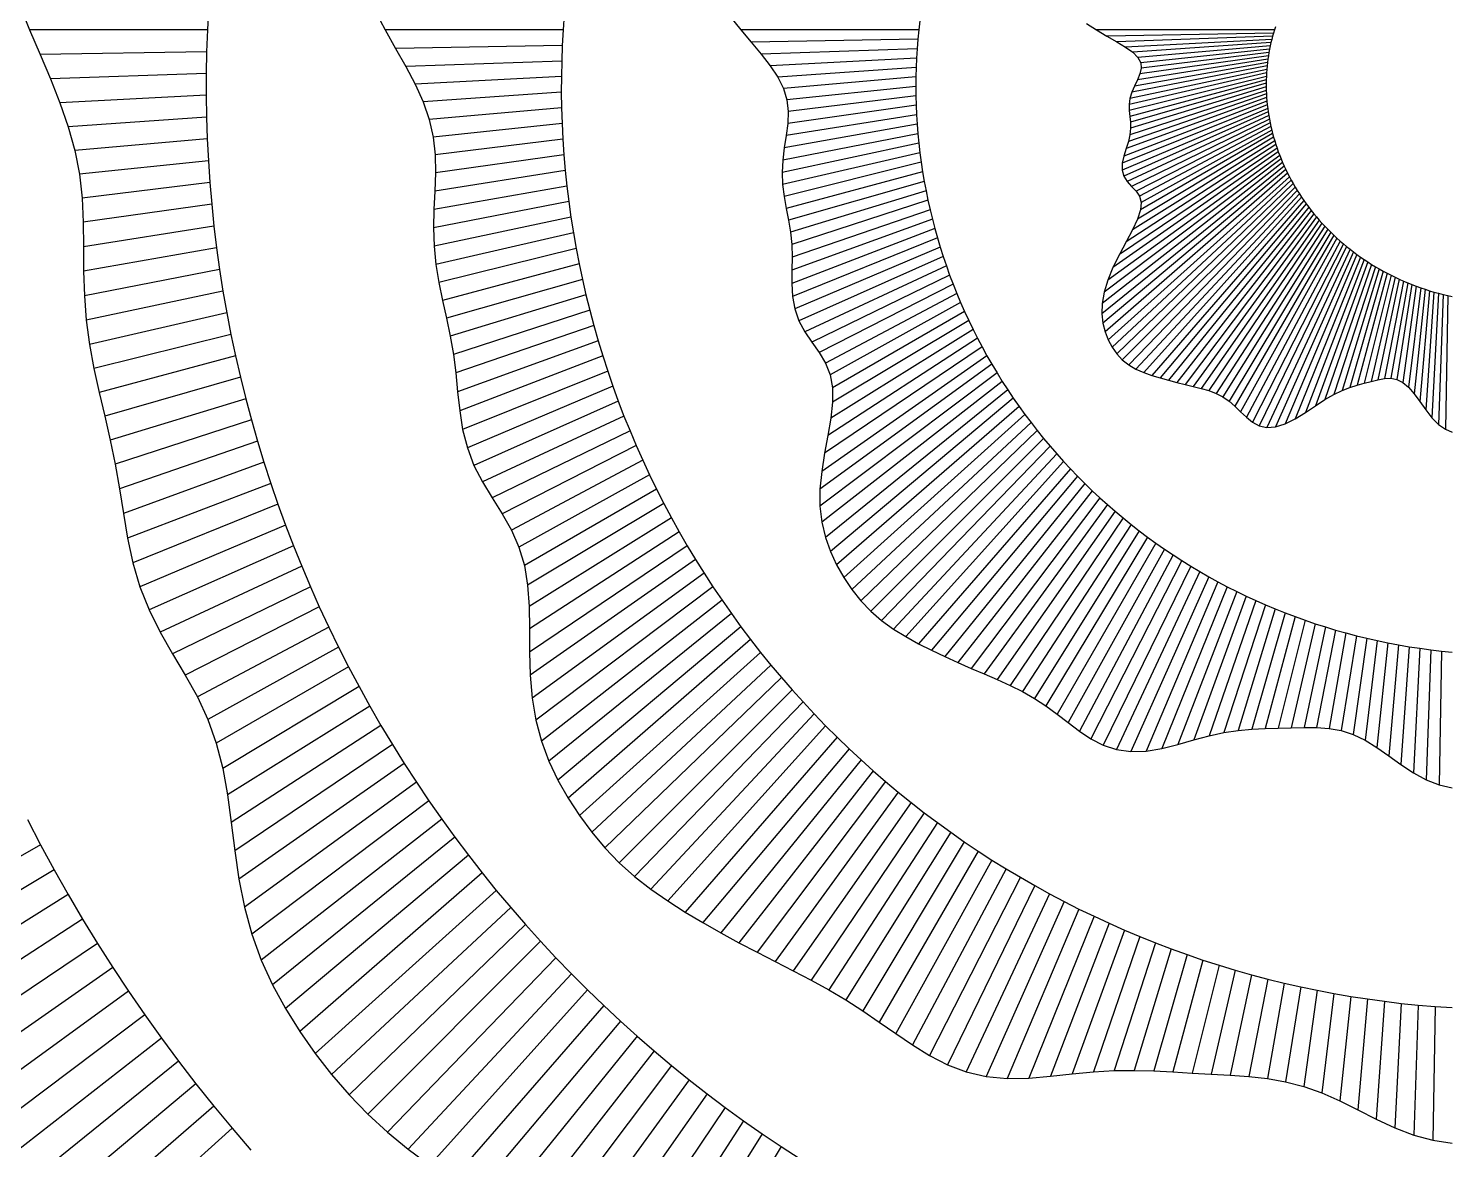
# Model space of a CAD drawing. Header units: metres. Extents: x -30.4 to 28.5, y -25.7 to 29.7.
# Drawn here: x -20.02 to -0.01, y -15.75 to 0.02 of the extents above; entities that cross this region are included whole.
import ezdxf

# ---------------------------------------------------------------- set-up
doc = ezdxf.new("R2010")
doc.units = ezdxf.units.M
for name, color, linetype in [('Fill', 3, 'Continuous'), ('Inner', 2, 'Continuous'), ('Outer', 1, 'Continuous')]:
    doc.layers.add(name, color=color, linetype=linetype)

msp = doc.modelspace()

# ---------------------------------------------------------------- linework, layer by layer
at = {"layer": 'Fill'}
for p, q in [((-17.5, 0), (-20, 0)), ((-12.5, 0), (-15, 0)), ((-7.5, 0), (-10, 0)), ((-2.5, 0), (-5, 0)), ((-7.513, -0.131), (-9.855, -0.172)), ((-2.514, -0.044), (-4.856, -0.085)), ((-2.526, -0.088), (-4.717, -0.165)), ((-2.538, -0.133), (-4.594, -0.241)), ((-2.549, -0.178), (-4.492, -0.314)), ((-17.511, -0.306), (-19.853, -0.347)), ((-12.512, -0.218), (-14.854, -0.259)), ((-7.523, -0.263), (-9.714, -0.339)), ((-7.531, -0.395), (-9.587, -0.502)), ((-2.56, -0.224), (-4.42, -0.387)), ((-2.586, -0.363), (-4.392, -0.617)), ((-2.569, -0.27), (-4.38, -0.46)), ((-2.578, -0.317), (-4.373, -0.537)), ((-12.52, -0.437), (-14.711, -0.514)), ((-7.537, -0.527), (-9.48, -0.663)), ((-2.608, -0.554), (-4.531, -0.963)), ((-2.604, -0.506), (-4.505, -0.876)), ((-2.599, -0.458), (-4.468, -0.788)), ((-2.593, -0.411), (-4.427, -0.701)), ((-17.517, -0.612), (-19.708, -0.688)), ((-12.524, -0.656), (-14.58, -0.764)), ((-7.541, -0.66), (-9.401, -0.822)), ((-7.542, -0.793), (-9.353, -0.983)), ((-2.612, -0.603), (-4.543, -1.049)), ((-2.614, -0.652), (-4.543, -1.133)), ((-2.616, -0.701), (-4.534, -1.215)), ((-2.617, -0.75), (-4.525, -1.298)), ((-2.617, -0.8), (-4.523, -1.383)), ((-17.518, -0.918), (-19.573, -1.026)), ((-12.525, -0.876), (-14.468, -1.012)), ((-7.541, -0.926), (-9.336, -1.146)), ((-2.61, -0.95), (-4.586, -1.669)), ((-2.613, -0.9), (-4.554, -1.568)), ((-2.615, -0.85), (-4.532, -1.473)), ((-12.522, -1.095), (-14.382, -1.258)), ((-7.531, -1.193), (-9.365, -1.483)), ((-7.537, -1.059), (-9.343, -1.313)), ((-2.595, -1.102), (-4.641, -1.97)), ((-2.601, -1.051), (-4.64, -1.875)), ((-2.606, -1), (-4.618, -1.773)), ((-2.588, -1.152), (-4.617, -2.056)), ((-17.513, -1.225), (-19.456, -1.36)), ((-12.514, -1.315), (-14.326, -1.506)), ((-7.523, -1.326), (-9.392, -1.656)), ((-2.58, -1.203), (-4.57, -2.131)), ((-2.572, -1.254), (-4.508, -2.199)), ((-2.562, -1.305), (-4.446, -2.265)), ((-2.551, -1.356), (-4.397, -2.338)), ((-17.503, -1.531), (-19.363, -1.694)), ((-12.503, -1.535), (-14.298, -1.756)), ((-7.499, -1.594), (-9.422, -2.003)), ((-7.512, -1.46), (-9.413, -1.83)), ((-2.497, -1.56), (-4.497, -2.81)), ((-2.512, -1.509), (-4.427, -2.66)), ((-2.526, -1.458), (-4.384, -2.531)), ((-2.539, -1.407), (-4.374, -2.425)), ((-12.488, -1.755), (-14.294, -2.009)), ((-7.484, -1.728), (-9.415, -2.174)), ((-2.427, -1.763), (-4.844, -3.519)), ((-2.446, -1.713), (-4.77, -3.34)), ((-2.464, -1.662), (-4.68, -3.157)), ((-2.481, -1.611), (-4.586, -2.978)), ((-17.487, -1.838), (-19.298, -2.028)), ((-12.47, -1.975), (-14.304, -2.265)), ((-7.466, -1.861), (-9.394, -2.342)), ((-7.446, -1.995), (-9.364, -2.509)), ((-2.364, -1.914), (-4.927, -3.99)), ((-2.386, -1.864), (-4.923, -3.846)), ((-2.341, -1.964), (-4.912, -4.122)), ((-2.407, -1.814), (-4.895, -3.689)), ((-17.466, -2.145), (-19.261, -2.365)), ((-12.447, -2.195), (-14.316, -2.524)), ((-7.423, -2.129), (-9.332, -2.676)), ((-2.317, -2.014), (-4.881, -4.243)), ((-2.291, -2.063), (-4.838, -4.357)), ((-2.265, -2.112), (-4.784, -4.461)), ((-2.238, -2.161), (-4.718, -4.556)), ((-7.398, -2.262), (-9.304, -2.845)), ((-7.371, -2.395), (-9.287, -3.018)), ((-2.21, -2.21), (-4.64, -4.64)), ((-2.18, -2.258), (-4.549, -4.71)), ((-2.15, -2.306), (-4.447, -4.769)), ((-2.119, -2.353), (-4.337, -4.817)), ((-2.087, -2.4), (-4.223, -4.857)), ((-17.44, -2.451), (-19.246, -2.705)), ((-12.42, -2.414), (-14.321, -2.784)), ((-7.341, -2.528), (-9.282, -3.196)), ((-2.053, -2.447), (-4.106, -4.893)), ((-2.019, -2.493), (-3.989, -4.926)), ((-1.984, -2.539), (-3.873, -4.957)), ((-1.948, -2.584), (-3.756, -4.985)), ((-17.408, -2.757), (-19.242, -3.048)), ((-12.39, -2.634), (-14.312, -3.042)), ((-7.274, -2.792), (-9.286, -3.565)), ((-7.309, -2.66), (-9.285, -3.379)), ((-1.91, -2.629), (-3.641, -5.012)), ((-1.872, -2.674), (-3.529, -5.04)), ((-1.833, -2.717), (-3.421, -5.072)), ((-1.793, -2.761), (-3.32, -5.112)), ((-12.356, -2.853), (-14.287, -3.298)), ((-7.237, -2.924), (-9.276, -3.748)), ((-1.752, -2.803), (-3.225, -5.161)), ((-1.71, -2.845), (-3.137, -5.221)), ((-1.667, -2.887), (-3.055, -5.291)), ((-1.623, -2.928), (-2.976, -5.368)), ((-1.578, -2.968), (-2.895, -5.445)), ((-17.371, -3.063), (-19.24, -3.393)), ((-12.317, -3.071), (-14.246, -3.552)), ((-7.198, -3.055), (-9.244, -3.924)), ((-7.156, -3.186), (-9.185, -4.089)), ((-1.532, -3.007), (-2.81, -5.514)), ((-1.486, -3.046), (-2.714, -5.565)), ((-1.438, -3.084), (-2.607, -5.59)), ((-1.39, -3.121), (-2.485, -5.581)), ((-1.34, -3.158), (-2.351, -5.539)), ((-1.29, -3.194), (-2.209, -5.468)), ((-17.328, -3.368), (-19.229, -3.738)), ((-12.275, -3.289), (-14.194, -3.803)), ((-7.112, -3.316), (-9.101, -4.244)), ((-1.239, -3.229), (-2.065, -5.379)), ((-1.188, -3.263), (-1.924, -5.285)), ((-1.135, -3.296), (-1.79, -5.198)), ((-1.082, -3.329), (-1.665, -5.125)), ((-1.027, -3.36), (-1.55, -5.069)), ((-0.972, -3.391), (-1.442, -5.027)), ((-12.229, -3.507), (-14.138, -4.054)), ((-7.066, -3.446), (-9.002, -4.391)), ((-7.017, -3.575), (-8.901, -4.535)), ((-0.917, -3.421), (-1.338, -4.995)), ((-0.86, -3.45), (-1.238, -4.967)), ((-0.803, -3.478), (-1.141, -4.942)), ((-0.745, -3.505), (-1.046, -4.919)), ((-0.686, -3.531), (-0.953, -4.903)), ((-0.627, -3.556), (-0.864, -4.899)), ((-0.567, -3.58), (-0.778, -4.915)), ((-17.281, -3.673), (-19.203, -4.082)), ((-12.18, -3.724), (-14.086, -4.306)), ((-6.965, -3.704), (-8.812, -4.685)), ((-0.506, -3.603), (-0.696, -4.956)), ((-0.445, -3.626), (-0.617, -5.023)), ((-0.383, -3.647), (-0.538, -5.116)), ((-0.321, -3.667), (-0.457, -5.227)), ((-0.258, -3.685), (-0.374, -5.344)), ((-0.194, -3.703), (-0.286, -5.455)), ((-0.13, -3.72), (-0.194, -5.547)), ((-0.065, -3.736), (-0.098, -5.615)), ((-17.227, -3.977), (-19.159, -4.423)), ((-12.126, -3.94), (-14.043, -4.563)), ((-6.912, -3.831), (-8.747, -4.849)), ((-6.856, -3.958), (-8.714, -5.031)), ((-12.068, -4.156), (-14.01, -4.824)), ((-6.798, -4.085), (-8.713, -5.235)), ((-17.169, -4.281), (-19.097, -4.761)), ((-12.007, -4.37), (-13.983, -5.089)), ((-6.674, -4.334), (-8.779, -5.701)), ((-6.737, -4.21), (-8.738, -5.46)), ((-17.105, -4.583), (-19.023, -5.097)), ((-11.942, -4.584), (-13.954, -5.356)), ((-6.542, -4.581), (-8.865, -6.208)), ((-6.609, -4.458), (-8.826, -5.953)), ((-11.873, -4.797), (-13.912, -5.621)), ((-6.472, -4.702), (-8.889, -6.458)), ((-17.036, -4.885), (-18.944, -5.432)), ((-6.4, -4.823), (-8.889, -6.698)), ((-6.326, -4.942), (-8.863, -6.924)), ((-16.961, -5.186), (-18.867, -5.768)), ((-11.8, -5.009), (-13.846, -5.877)), ((-6.25, -5.061), (-8.813, -7.136)), ((-6.171, -5.178), (-8.742, -7.335)), ((-11.724, -5.22), (-13.753, -6.123)), ((-6.09, -5.294), (-8.655, -7.524)), ((-16.881, -5.485), (-18.798, -6.108)), ((-11.644, -5.429), (-13.633, -6.357)), ((-6.007, -5.409), (-8.554, -7.702)), ((-5.922, -5.522), (-8.441, -7.871)), ((-16.796, -5.783), (-18.737, -6.452)), ((-11.559, -5.638), (-13.496, -6.582)), ((-5.835, -5.634), (-8.315, -8.03)), ((-5.745, -5.745), (-8.175, -8.175)), ((-11.472, -5.845), (-13.356, -6.805)), ((-5.654, -5.855), (-8.022, -8.307)), ((-5.56, -5.963), (-7.857, -8.425)), ((-16.706, -6.08), (-18.681, -6.799)), ((-11.38, -6.051), (-13.226, -7.033)), ((-5.465, -6.069), (-7.683, -8.532)), ((-5.367, -6.174), (-7.503, -8.631)), ((-16.61, -6.376), (-18.622, -7.148)), ((-11.285, -6.255), (-13.121, -7.273)), ((-5.267, -6.277), (-7.32, -8.724)), ((-5.166, -6.379), (-7.136, -8.812)), ((-11.186, -6.458), (-13.044, -7.531)), ((-5.062, -6.479), (-6.951, -8.897)), ((-4.957, -6.578), (-6.765, -8.978)), ((-16.509, -6.67), (-18.548, -7.494)), ((-11.084, -6.66), (-12.999, -7.81)), ((-4.849, -6.674), (-6.58, -9.057)), ((-4.74, -6.769), (-6.397, -9.136)), ((-16.403, -6.963), (-18.449, -7.831)), ((-10.978, -6.86), (-12.978, -8.109)), ((-4.629, -6.863), (-6.217, -9.218)), ((-4.516, -6.954), (-6.043, -9.305)), ((-10.868, -7.058), (-12.972, -8.424)), ((-4.401, -7.044), (-5.875, -9.401)), ((-4.285, -7.131), (-5.712, -9.507)), ((-16.292, -7.253), (-18.32, -8.157)), ((-10.754, -7.254), (-12.971, -8.749)), ((-4.167, -7.217), (-5.555, -9.622)), ((-4.047, -7.301), (-5.4, -9.741)), ((-3.925, -7.382), (-5.243, -9.86)), ((-16.175, -7.543), (-18.164, -8.47)), ((-10.638, -7.449), (-12.961, -9.076)), ((-3.802, -7.462), (-5.08, -9.969)), ((-3.677, -7.54), (-4.906, -10.059)), ((-10.517, -7.641), (-12.934, -9.397)), ((-3.551, -7.616), (-4.72, -10.121)), ((-3.423, -7.689), (-4.519, -10.149)), ((-3.294, -7.76), (-4.305, -10.141)), ((-16.053, -7.83), (-17.99, -8.774)), ((-10.393, -7.832), (-12.882, -9.707)), ((-3.163, -7.83), (-4.082, -10.104)), ((-3.031, -7.897), (-3.857, -10.047)), ((-2.898, -7.961), (-3.634, -9.984)), ((-15.927, -8.115), (-17.811, -9.075)), ((-10.266, -8.021), (-12.803, -10.003)), ((-2.763, -8.024), (-3.418, -9.926)), ((-2.627, -8.084), (-3.21, -9.88)), ((-2.489, -8.142), (-3.012, -9.851)), ((-2.351, -8.197), (-2.82, -9.834)), ((-15.795, -8.398), (-17.641, -9.38)), ((-10.135, -8.207), (-12.699, -10.283)), ((-10.001, -8.392), (-12.572, -10.549)), ((-2.211, -8.251), (-2.632, -9.824)), ((-2.07, -8.301), (-2.448, -9.819)), ((-1.928, -8.35), (-2.266, -9.813)), ((-1.785, -8.396), (-2.085, -9.81)), ((-9.864, -8.574), (-12.428, -10.804)), ((-1.64, -8.439), (-1.907, -9.811)), ((-1.495, -8.48), (-1.732, -9.823)), ((-1.349, -8.519), (-1.561, -9.854)), ((-1.202, -8.555), (-1.392, -9.907)), ((-1.055, -8.588), (-1.226, -9.986)), ((-15.658, -8.679), (-17.494, -9.697)), ((-9.723, -8.754), (-12.27, -11.048)), ((-0.906, -8.619), (-1.06, -10.089)), ((-0.757, -8.648), (-0.893, -10.208)), ((-0.606, -8.673), (-0.722, -10.332)), ((-0.456, -8.696), (-0.548, -10.448)), ((-0.304, -8.717), (-0.368, -10.544)), ((-0.152, -8.735), (-0.185, -10.615)), ((-15.516, -8.958), (-17.375, -10.031)), ((-9.579, -8.932), (-12.098, -11.281)), ((-9.431, -9.108), (-11.912, -11.503)), ((-15.369, -9.235), (-17.285, -10.386)), ((-9.281, -9.281), (-11.711, -11.711)), ((-15.218, -9.509), (-17.218, -10.759)), ((-9.127, -9.451), (-11.495, -11.904)), ((-15.061, -9.781), (-17.166, -11.148)), ((-8.97, -9.619), (-11.267, -12.082)), ((-8.81, -9.785), (-11.028, -12.248)), ((-8.647, -9.947), (-10.783, -12.405)), ((-14.9, -10.05), (-17.116, -11.545)), ((-8.481, -10.108), (-10.534, -12.554)), ((-14.733, -10.316), (-17.057, -11.943)), ((-8.312, -10.265), (-10.282, -12.698)), ((-14.562, -10.58), (-16.979, -12.336)), ((-8.14, -10.419), (-10.029, -12.837)), ((-7.966, -10.571), (-9.774, -12.971)), ((-7.788, -10.719), (-9.519, -13.102)), ((-14.387, -10.841), (-16.875, -12.716)), ((-7.608, -10.865), (-9.265, -13.232)), ((-14.206, -11.099), (-16.743, -13.081)), ((-7.425, -11.008), (-9.013, -13.363)), ((-7.239, -11.147), (-8.766, -13.499)), ((-14.021, -11.354), (-16.584, -13.43)), ((-7.051, -11.284), (-8.524, -13.642)), ((-19.846, -11.458), (-21.705, -12.531)), ((-6.86, -11.417), (-8.288, -13.793)), ((-6.667, -11.547), (-8.055, -13.952)), ((-13.831, -11.606), (-16.402, -13.763)), ((-6.471, -11.674), (-7.824, -14.114)), ((-6.273, -11.797), (-7.59, -14.275)), ((-19.655, -11.81), (-21.57, -12.961)), ((-13.637, -11.855), (-16.202, -14.084)), ((-6.072, -11.917), (-7.349, -14.424)), ((-19.458, -12.159), (-21.458, -13.409)), ((-13.439, -12.1), (-15.986, -14.393)), ((-5.869, -12.034), (-7.098, -14.553)), ((-5.664, -12.147), (-6.833, -14.653)), ((-13.235, -12.342), (-15.755, -14.691)), ((-5.457, -12.257), (-6.552, -14.717)), ((-5.248, -12.363), (-6.258, -14.744)), ((-19.254, -12.504), (-21.359, -13.871)), ((-13.028, -12.581), (-15.508, -14.976)), ((-5.036, -12.465), (-5.955, -14.74)), ((-4.823, -12.564), (-5.648, -14.715)), ((-4.608, -12.66), (-5.344, -14.682)), ((-4.391, -12.751), (-5.045, -14.653)), ((-19.045, -12.846), (-21.261, -14.341)), ((-12.816, -12.816), (-15.246, -15.246)), ((-4.172, -12.839), (-4.755, -14.636)), ((-3.951, -12.923), (-4.473, -14.632)), ((-18.829, -13.184), (-21.153, -14.811)), ((-12.6, -13.048), (-14.969, -15.5)), ((-3.729, -13.004), (-4.198, -14.64)), ((-3.505, -13.08), (-3.927, -14.654)), ((-3.279, -13.153), (-3.658, -14.67)), ((-12.38, -13.276), (-14.677, -15.739)), ((-3.052, -13.222), (-3.39, -14.685)), ((-2.824, -13.287), (-3.125, -14.7)), ((-2.594, -13.347), (-2.861, -14.719)), ((-18.607, -13.519), (-21.024, -15.275)), ((-12.156, -13.5), (-14.374, -15.964)), ((-2.364, -13.404), (-2.6, -14.747)), ((-2.131, -13.457), (-2.343, -14.792)), ((-1.898, -13.506), (-2.088, -14.858)), ((-1.664, -13.551), (-1.835, -14.949)), ((-1.429, -13.592), (-1.583, -15.061)), ((-11.928, -13.721), (-14.063, -16.178)), ((-1.192, -13.628), (-1.329, -15.189)), ((-0.955, -13.661), (-1.071, -15.319)), ((-0.717, -13.69), (-0.809, -15.441)), ((-0.479, -13.714), (-0.543, -15.541)), ((-0.24, -13.734), (-0.273, -15.614)), ((-18.38, -13.85), (-20.868, -15.725)), ((-11.695, -13.938), (-13.748, -16.384)), ((-18.146, -14.177), (-20.683, -16.159)), ((-11.459, -14.151), (-13.429, -16.583)), ((-11.219, -14.359), (-13.107, -16.777)), ((-17.907, -14.501), (-20.47, -16.576)), ((-10.975, -14.564), (-12.784, -16.964)), ((-10.727, -14.765), (-12.458, -17.147)), ((-17.662, -14.82), (-20.233, -16.977)), ((-10.476, -14.961), (-12.133, -17.327)), ((-17.411, -15.135), (-19.975, -17.364)), ((-10.221, -15.153), (-11.809, -17.508)), ((-9.962, -15.341), (-11.489, -17.692)), ((-17.154, -15.446), (-19.701, -17.739)), ((-9.7, -15.524), (-11.174, -17.882)), ((-9.435, -15.703), (-10.863, -18.079))]:
    msp.add_line(p, q, dxfattribs=at)
at = {"layer": 'Inner'}
for p, q in [((-17.483, 0.305), (-17.5, 0)), ((-12.484, 0.218), (-12.5, 0)), ((-17.5, 0), (-17.511, -0.306)), ((-12.5, 0), (-12.512, -0.218)), ((-7.5, 0), (-7.513, -0.131)), ((-7.485, 0.131), (-7.5, 0)), ((-2.5, 0), (-2.514, -0.044)), ((-2.486, 0.043), (-2.5, 0)), ((-7.513, -0.131), (-7.523, -0.263)), ((-2.549, -0.178), (-2.56, -0.224)), ((-2.538, -0.133), (-2.549, -0.178)), ((-2.526, -0.088), (-2.538, -0.133)), ((-2.514, -0.044), (-2.526, -0.088)), ((-17.511, -0.306), (-17.517, -0.612)), ((-12.512, -0.218), (-12.52, -0.437)), ((-7.531, -0.395), (-7.537, -0.527)), ((-7.523, -0.263), (-7.531, -0.395)), ((-2.586, -0.363), (-2.593, -0.411)), ((-2.578, -0.317), (-2.586, -0.363)), ((-2.569, -0.27), (-2.578, -0.317)), ((-2.56, -0.224), (-2.569, -0.27)), ((-12.52, -0.437), (-12.524, -0.656)), ((-7.537, -0.527), (-7.541, -0.66)), ((-2.608, -0.554), (-2.612, -0.603)), ((-2.604, -0.506), (-2.608, -0.554)), ((-2.599, -0.458), (-2.604, -0.506)), ((-2.593, -0.411), (-2.599, -0.458)), ((-17.517, -0.612), (-17.518, -0.918)), ((-12.524, -0.656), (-12.525, -0.876)), ((-7.541, -0.66), (-7.542, -0.793)), ((-7.542, -0.793), (-7.541, -0.926)), ((-2.616, -0.701), (-2.617, -0.75)), ((-2.617, -0.75), (-2.617, -0.8)), ((-2.617, -0.8), (-2.615, -0.85)), ((-2.614, -0.652), (-2.616, -0.701)), ((-2.612, -0.603), (-2.614, -0.652)), ((-17.518, -0.918), (-17.513, -1.225)), ((-12.525, -0.876), (-12.522, -1.095)), ((-7.541, -0.926), (-7.537, -1.059)), ((-2.615, -0.85), (-2.613, -0.9)), ((-2.613, -0.9), (-2.61, -0.95)), ((-2.61, -0.95), (-2.606, -1)), ((-12.522, -1.095), (-12.514, -1.315)), ((-7.537, -1.059), (-7.531, -1.193)), ((-7.531, -1.193), (-7.523, -1.326)), ((-2.606, -1), (-2.601, -1.051)), ((-2.601, -1.051), (-2.595, -1.102)), ((-2.595, -1.102), (-2.588, -1.152)), ((-2.588, -1.152), (-2.58, -1.203)), ((-17.513, -1.225), (-17.503, -1.531)), ((-12.514, -1.315), (-12.503, -1.535)), ((-7.523, -1.326), (-7.512, -1.46)), ((-2.58, -1.203), (-2.572, -1.254)), ((-2.572, -1.254), (-2.562, -1.305)), ((-2.562, -1.305), (-2.551, -1.356)), ((-2.551, -1.356), (-2.539, -1.407)), ((-17.503, -1.531), (-17.487, -1.838)), ((-12.503, -1.535), (-12.488, -1.755)), ((-7.512, -1.46), (-7.499, -1.594)), ((-7.499, -1.594), (-7.484, -1.728)), ((-2.539, -1.407), (-2.526, -1.458)), ((-2.526, -1.458), (-2.512, -1.509)), ((-2.512, -1.509), (-2.497, -1.56)), ((-2.497, -1.56), (-2.481, -1.611)), ((-12.488, -1.755), (-12.47, -1.975)), ((-7.484, -1.728), (-7.466, -1.861)), ((-2.481, -1.611), (-2.464, -1.662)), ((-2.464, -1.662), (-2.446, -1.713)), ((-2.446, -1.713), (-2.427, -1.763)), ((-2.427, -1.763), (-2.407, -1.814)), ((-17.487, -1.838), (-17.466, -2.145)), ((-12.47, -1.975), (-12.447, -2.195)), ((-7.466, -1.861), (-7.446, -1.995)), ((-7.446, -1.995), (-7.423, -2.129)), ((-2.407, -1.814), (-2.386, -1.864)), ((-2.386, -1.864), (-2.364, -1.914)), ((-2.364, -1.914), (-2.341, -1.964)), ((-2.341, -1.964), (-2.317, -2.014)), ((-17.466, -2.145), (-17.44, -2.451)), ((-12.447, -2.195), (-12.42, -2.414)), ((-7.423, -2.129), (-7.398, -2.262)), ((-2.317, -2.014), (-2.291, -2.063)), ((-2.291, -2.063), (-2.265, -2.112)), ((-2.265, -2.112), (-2.238, -2.161)), ((-2.238, -2.161), (-2.21, -2.21)), ((-7.398, -2.262), (-7.371, -2.395)), ((-7.371, -2.395), (-7.341, -2.528)), ((-2.21, -2.21), (-2.18, -2.258)), ((-2.18, -2.258), (-2.15, -2.306)), ((-2.15, -2.306), (-2.119, -2.353)), ((-2.119, -2.353), (-2.087, -2.4)), ((-2.087, -2.4), (-2.053, -2.447)), ((-17.44, -2.451), (-17.408, -2.757)), ((-12.42, -2.414), (-12.39, -2.634)), ((-7.341, -2.528), (-7.309, -2.66)), ((-2.053, -2.447), (-2.019, -2.493)), ((-2.019, -2.493), (-1.984, -2.539)), ((-1.984, -2.539), (-1.948, -2.584)), ((-1.948, -2.584), (-1.91, -2.629)), ((-17.408, -2.757), (-17.371, -3.063)), ((-12.39, -2.634), (-12.356, -2.853)), ((-7.309, -2.66), (-7.274, -2.792)), ((-7.274, -2.792), (-7.237, -2.924)), ((-1.91, -2.629), (-1.872, -2.674)), ((-1.872, -2.674), (-1.833, -2.717)), ((-1.833, -2.717), (-1.793, -2.761)), ((-1.793, -2.761), (-1.752, -2.803)), ((-12.356, -2.853), (-12.317, -3.071)), ((-7.237, -2.924), (-7.198, -3.055)), ((-1.752, -2.803), (-1.71, -2.845)), ((-1.71, -2.845), (-1.667, -2.887)), ((-1.667, -2.887), (-1.623, -2.928)), ((-1.623, -2.928), (-1.578, -2.968)), ((-1.578, -2.968), (-1.532, -3.007)), ((-17.371, -3.063), (-17.328, -3.368)), ((-12.317, -3.071), (-12.275, -3.289)), ((-7.198, -3.055), (-7.156, -3.186)), ((-7.156, -3.186), (-7.112, -3.316)), ((-1.532, -3.007), (-1.486, -3.046)), ((-1.486, -3.046), (-1.438, -3.084)), ((-1.438, -3.084), (-1.39, -3.121)), ((-1.39, -3.121), (-1.34, -3.158)), ((-1.34, -3.158), (-1.29, -3.194)), ((-1.29, -3.194), (-1.239, -3.229)), ((-17.328, -3.368), (-17.281, -3.673)), ((-12.275, -3.289), (-12.229, -3.507)), ((-7.112, -3.316), (-7.066, -3.446)), ((-1.239, -3.229), (-1.188, -3.263)), ((-1.188, -3.263), (-1.135, -3.296)), ((-1.135, -3.296), (-1.082, -3.329)), ((-1.082, -3.329), (-1.027, -3.36)), ((-1.027, -3.36), (-0.972, -3.391)), ((-0.972, -3.391), (-0.917, -3.421)), ((-12.229, -3.507), (-12.18, -3.724)), ((-7.066, -3.446), (-7.017, -3.575)), ((-7.017, -3.575), (-6.965, -3.704)), ((-0.917, -3.421), (-0.86, -3.45)), ((-0.86, -3.45), (-0.803, -3.478)), ((-0.803, -3.478), (-0.745, -3.505)), ((-0.745, -3.505), (-0.686, -3.531)), ((-0.686, -3.531), (-0.627, -3.556)), ((-0.627, -3.556), (-0.567, -3.58)), ((-0.567, -3.58), (-0.506, -3.603)), ((-17.281, -3.673), (-17.227, -3.977)), ((-12.18, -3.724), (-12.126, -3.94)), ((-6.965, -3.704), (-6.912, -3.831)), ((-0.506, -3.603), (-0.445, -3.626)), ((-0.445, -3.626), (-0.383, -3.647)), ((-0.383, -3.647), (-0.321, -3.667)), ((-0.321, -3.667), (-0.258, -3.685)), ((-0.258, -3.685), (-0.194, -3.703)), ((-0.194, -3.703), (-0.13, -3.72)), ((-0.13, -3.72), (-0.065, -3.736)), ((-0.065, -3.736), (0, -3.75)), ((-17.227, -3.977), (-17.169, -4.281)), ((-12.126, -3.94), (-12.068, -4.156)), ((-6.912, -3.831), (-6.856, -3.958)), ((-6.856, -3.958), (-6.798, -4.085)), ((-12.068, -4.156), (-12.007, -4.37)), ((-6.798, -4.085), (-6.737, -4.21)), ((-17.169, -4.281), (-17.105, -4.583)), ((-12.007, -4.37), (-11.942, -4.584)), ((-6.737, -4.21), (-6.674, -4.334)), ((-6.674, -4.334), (-6.609, -4.458)), ((-17.105, -4.583), (-17.036, -4.885)), ((-11.942, -4.584), (-11.873, -4.797)), ((-6.609, -4.458), (-6.542, -4.581)), ((-6.542, -4.581), (-6.472, -4.702)), ((-11.873, -4.797), (-11.8, -5.009)), ((-6.472, -4.702), (-6.4, -4.823)), ((-17.036, -4.885), (-16.961, -5.186)), ((-6.4, -4.823), (-6.326, -4.942)), ((-6.326, -4.942), (-6.25, -5.061)), ((-16.961, -5.186), (-16.881, -5.485)), ((-11.8, -5.009), (-11.724, -5.22)), ((-6.25, -5.061), (-6.171, -5.178)), ((-6.171, -5.178), (-6.09, -5.294)), ((-11.724, -5.22), (-11.644, -5.429)), ((-6.09, -5.294), (-6.007, -5.409)), ((-16.881, -5.485), (-16.796, -5.783)), ((-11.644, -5.429), (-11.559, -5.638)), ((-6.007, -5.409), (-5.922, -5.522)), ((-5.922, -5.522), (-5.835, -5.634)), ((-16.796, -5.783), (-16.706, -6.08)), ((-11.559, -5.638), (-11.472, -5.845)), ((-5.835, -5.634), (-5.745, -5.745)), ((-5.745, -5.745), (-5.654, -5.855)), ((-11.472, -5.845), (-11.38, -6.051)), ((-5.654, -5.855), (-5.56, -5.963)), ((-5.56, -5.963), (-5.465, -6.069)), ((-16.706, -6.08), (-16.61, -6.376)), ((-11.38, -6.051), (-11.285, -6.255)), ((-5.465, -6.069), (-5.367, -6.174)), ((-5.367, -6.174), (-5.267, -6.277)), ((-16.61, -6.376), (-16.509, -6.67)), ((-11.285, -6.255), (-11.186, -6.458)), ((-5.267, -6.277), (-5.166, -6.379)), ((-5.166, -6.379), (-5.062, -6.479)), ((-11.186, -6.458), (-11.084, -6.66)), ((-5.062, -6.479), (-4.957, -6.578)), ((-4.957, -6.578), (-4.849, -6.674)), ((-16.509, -6.67), (-16.403, -6.963)), ((-11.084, -6.66), (-10.978, -6.86)), ((-4.849, -6.674), (-4.74, -6.769)), ((-4.74, -6.769), (-4.629, -6.863)), ((-16.403, -6.963), (-16.292, -7.253)), ((-10.978, -6.86), (-10.868, -7.058)), ((-4.629, -6.863), (-4.516, -6.954)), ((-4.516, -6.954), (-4.401, -7.044)), ((-10.868, -7.058), (-10.754, -7.254)), ((-4.401, -7.044), (-4.285, -7.131)), ((-4.285, -7.131), (-4.167, -7.217)), ((-16.292, -7.253), (-16.175, -7.543)), ((-10.754, -7.254), (-10.638, -7.449)), ((-4.167, -7.217), (-4.047, -7.301)), ((-4.047, -7.301), (-3.925, -7.382)), ((-3.925, -7.382), (-3.802, -7.462)), ((-16.175, -7.543), (-16.053, -7.83)), ((-10.638, -7.449), (-10.517, -7.641)), ((-3.802, -7.462), (-3.677, -7.54)), ((-3.677, -7.54), (-3.551, -7.616)), ((-10.517, -7.641), (-10.393, -7.832)), ((-3.551, -7.616), (-3.423, -7.689)), ((-3.423, -7.689), (-3.294, -7.76)), ((-3.294, -7.76), (-3.163, -7.83)), ((-16.053, -7.83), (-15.927, -8.115)), ((-10.393, -7.832), (-10.266, -8.021)), ((-3.163, -7.83), (-3.031, -7.897)), ((-3.031, -7.897), (-2.898, -7.961)), ((-2.898, -7.961), (-2.763, -8.024)), ((-15.927, -8.115), (-15.795, -8.398)), ((-10.266, -8.021), (-10.135, -8.207)), ((-2.763, -8.024), (-2.627, -8.084)), ((-2.627, -8.084), (-2.489, -8.142)), ((-2.489, -8.142), (-2.351, -8.197)), ((-2.351, -8.197), (-2.211, -8.251)), ((-15.795, -8.398), (-15.658, -8.679)), ((-10.135, -8.207), (-10.001, -8.392)), ((-10.001, -8.392), (-9.864, -8.574)), ((-2.211, -8.251), (-2.07, -8.301)), ((-2.07, -8.301), (-1.928, -8.35)), ((-1.928, -8.35), (-1.785, -8.396)), ((-1.785, -8.396), (-1.64, -8.439)), ((-9.864, -8.574), (-9.723, -8.754)), ((-1.64, -8.439), (-1.495, -8.48)), ((-1.495, -8.48), (-1.349, -8.519)), ((-1.349, -8.519), (-1.202, -8.555)), ((-1.202, -8.555), (-1.055, -8.588)), ((-1.055, -8.588), (-0.906, -8.619)), ((-15.658, -8.679), (-15.516, -8.958)), ((-9.723, -8.754), (-9.579, -8.932)), ((-0.906, -8.619), (-0.757, -8.648)), ((-0.757, -8.648), (-0.606, -8.673)), ((-0.606, -8.673), (-0.456, -8.696)), ((-0.456, -8.696), (-0.304, -8.717)), ((-0.304, -8.717), (-0.152, -8.735)), ((-0.152, -8.735), (0, -8.75)), ((-15.516, -8.958), (-15.369, -9.235)), ((-9.579, -8.932), (-9.431, -9.108)), ((-9.431, -9.108), (-9.281, -9.281)), ((-15.369, -9.235), (-15.218, -9.509)), ((-9.281, -9.281), (-9.127, -9.451)), ((-15.218, -9.509), (-15.061, -9.781)), ((-9.127, -9.451), (-8.97, -9.619)), ((-15.061, -9.781), (-14.9, -10.05)), ((-8.97, -9.619), (-8.81, -9.785)), ((-8.81, -9.785), (-8.647, -9.947)), ((-8.647, -9.947), (-8.481, -10.108)), ((-14.9, -10.05), (-14.733, -10.316)), ((-8.481, -10.108), (-8.312, -10.265)), ((-14.733, -10.316), (-14.562, -10.58)), ((-8.312, -10.265), (-8.14, -10.419)), ((-14.562, -10.58), (-14.387, -10.841)), ((-8.14, -10.419), (-7.966, -10.571)), ((-7.966, -10.571), (-7.788, -10.719)), ((-7.788, -10.719), (-7.608, -10.865)), ((-14.387, -10.841), (-14.206, -11.099)), ((-7.608, -10.865), (-7.425, -11.008)), ((-20.031, -11.103), (-19.846, -11.458)), ((-14.206, -11.099), (-14.021, -11.354)), ((-7.425, -11.008), (-7.239, -11.147)), ((-7.239, -11.147), (-7.051, -11.284)), ((-14.021, -11.354), (-13.831, -11.606)), ((-7.051, -11.284), (-6.86, -11.417)), ((-19.846, -11.458), (-19.655, -11.81)), ((-6.86, -11.417), (-6.667, -11.547)), ((-6.667, -11.547), (-6.471, -11.674)), ((-13.831, -11.606), (-13.637, -11.855)), ((-6.471, -11.674), (-6.273, -11.797)), ((-6.273, -11.797), (-6.072, -11.917)), ((-19.655, -11.81), (-19.458, -12.159)), ((-13.637, -11.855), (-13.439, -12.1)), ((-6.072, -11.917), (-5.869, -12.034)), ((-19.458, -12.159), (-19.254, -12.504)), ((-13.439, -12.1), (-13.235, -12.342)), ((-5.869, -12.034), (-5.664, -12.147)), ((-5.664, -12.147), (-5.457, -12.257)), ((-13.235, -12.342), (-13.028, -12.581)), ((-5.457, -12.257), (-5.248, -12.363)), ((-5.248, -12.363), (-5.036, -12.465)), ((-19.254, -12.504), (-19.045, -12.846)), ((-13.028, -12.581), (-12.816, -12.816)), ((-5.036, -12.465), (-4.823, -12.564)), ((-4.823, -12.564), (-4.608, -12.66)), ((-4.608, -12.66), (-4.391, -12.751)), ((-4.391, -12.751), (-4.172, -12.839)), ((-19.045, -12.846), (-18.829, -13.184)), ((-12.816, -12.816), (-12.6, -13.048)), ((-4.172, -12.839), (-3.951, -12.923)), ((-3.951, -12.923), (-3.729, -13.004)), ((-18.829, -13.184), (-18.607, -13.519)), ((-12.6, -13.048), (-12.38, -13.276)), ((-3.729, -13.004), (-3.505, -13.08)), ((-3.505, -13.08), (-3.279, -13.153)), ((-3.279, -13.153), (-3.052, -13.222)), ((-12.38, -13.276), (-12.156, -13.5)), ((-3.052, -13.222), (-2.824, -13.287)), ((-2.824, -13.287), (-2.594, -13.347)), ((-2.594, -13.347), (-2.364, -13.404)), ((-18.607, -13.519), (-18.38, -13.85)), ((-12.156, -13.5), (-11.928, -13.721)), ((-2.364, -13.404), (-2.131, -13.457)), ((-2.131, -13.457), (-1.898, -13.506)), ((-1.898, -13.506), (-1.664, -13.551)), ((-1.664, -13.551), (-1.429, -13.592)), ((-1.429, -13.592), (-1.192, -13.628)), ((-11.928, -13.721), (-11.695, -13.938)), ((-1.192, -13.628), (-0.955, -13.661)), ((-0.955, -13.661), (-0.717, -13.69)), ((-0.717, -13.69), (-0.479, -13.714)), ((-0.479, -13.714), (-0.24, -13.734)), ((-0.24, -13.734), (0, -13.75)), ((-18.38, -13.85), (-18.146, -14.177)), ((-11.695, -13.938), (-11.459, -14.151)), ((-18.146, -14.177), (-17.907, -14.501)), ((-11.459, -14.151), (-11.219, -14.359)), ((-11.219, -14.359), (-10.975, -14.564)), ((-17.907, -14.501), (-17.662, -14.82)), ((-10.975, -14.564), (-10.727, -14.765)), ((-10.727, -14.765), (-10.476, -14.961)), ((-17.662, -14.82), (-17.411, -15.135)), ((-10.476, -14.961), (-10.221, -15.153)), ((-17.411, -15.135), (-17.154, -15.446)), ((-10.221, -15.153), (-9.962, -15.341)), ((-9.962, -15.341), (-9.7, -15.524)), ((-17.154, -15.446), (-16.892, -15.752)), ((-9.7, -15.524), (-9.435, -15.703)), ((-9.435, -15.703), (-9.167, -15.877))]:
    msp.add_line(p, q, dxfattribs=at)
at = {"layer": 'Outer'}
for p, q in [((-20.141, 0.352), (-20, 0)), ((-15.141, 0.264), (-15, 0)), ((-20, 0), (-19.853, -0.347)), ((-15, 0), (-14.854, -0.259)), ((-10.142, 0.177), (-10, 0)), ((-10, 0), (-9.855, -0.172)), ((-5.143, 0.09), (-5, 0)), ((-5, 0), (-4.856, -0.085)), ((-9.855, -0.172), (-9.714, -0.339)), ((-4.856, -0.085), (-4.717, -0.165)), ((-4.717, -0.165), (-4.594, -0.241)), ((-19.853, -0.347), (-19.708, -0.688)), ((-14.854, -0.259), (-14.711, -0.514)), ((-9.714, -0.339), (-9.587, -0.502)), ((-4.594, -0.241), (-4.492, -0.314)), ((-4.492, -0.314), (-4.42, -0.387)), ((-4.42, -0.387), (-4.38, -0.46)), ((-14.711, -0.514), (-14.58, -0.764)), ((-9.587, -0.502), (-9.48, -0.663)), ((-4.373, -0.537), (-4.392, -0.617)), ((-4.38, -0.46), (-4.373, -0.537)), ((-19.708, -0.688), (-19.573, -1.026)), ((-14.58, -0.764), (-14.468, -1.012)), ((-9.48, -0.663), (-9.401, -0.822)), ((-4.468, -0.788), (-4.505, -0.876)), ((-4.427, -0.701), (-4.468, -0.788)), ((-4.392, -0.617), (-4.427, -0.701)), ((-9.401, -0.822), (-9.353, -0.983)), ((-9.353, -0.983), (-9.336, -1.146)), ((-4.531, -0.963), (-4.543, -1.049)), ((-4.505, -0.876), (-4.531, -0.963)), ((-19.573, -1.026), (-19.456, -1.36)), ((-14.468, -1.012), (-14.382, -1.258)), ((-9.336, -1.146), (-9.343, -1.313)), ((-4.543, -1.049), (-4.543, -1.133)), ((-4.543, -1.133), (-4.534, -1.215)), ((-19.456, -1.36), (-19.363, -1.694)), ((-14.382, -1.258), (-14.326, -1.506)), ((-9.343, -1.313), (-9.365, -1.483)), ((-4.534, -1.215), (-4.525, -1.298)), ((-4.523, -1.383), (-4.532, -1.473)), ((-4.525, -1.298), (-4.523, -1.383)), ((-14.326, -1.506), (-14.298, -1.756)), ((-9.365, -1.483), (-9.392, -1.656)), ((-4.554, -1.568), (-4.586, -1.669)), ((-4.532, -1.473), (-4.554, -1.568)), ((-19.363, -1.694), (-19.298, -2.028)), ((-14.298, -1.756), (-14.294, -2.009)), ((-9.392, -1.656), (-9.413, -1.83)), ((-4.618, -1.773), (-4.64, -1.875)), ((-4.586, -1.669), (-4.618, -1.773)), ((-9.413, -1.83), (-9.422, -2.003)), ((-4.64, -1.875), (-4.641, -1.97)), ((-4.641, -1.97), (-4.617, -2.056)), ((-19.298, -2.028), (-19.261, -2.365)), ((-14.294, -2.009), (-14.304, -2.265)), ((-9.422, -2.003), (-9.415, -2.174)), ((-9.415, -2.174), (-9.394, -2.342)), ((-4.617, -2.056), (-4.57, -2.131)), ((-4.57, -2.131), (-4.508, -2.199)), ((-4.508, -2.199), (-4.446, -2.265)), ((-19.261, -2.365), (-19.246, -2.705)), ((-14.304, -2.265), (-14.316, -2.524)), ((-9.394, -2.342), (-9.364, -2.509)), ((-4.446, -2.265), (-4.397, -2.338)), ((-4.397, -2.338), (-4.374, -2.425)), ((-14.316, -2.524), (-14.321, -2.784)), ((-9.364, -2.509), (-9.332, -2.676)), ((-4.384, -2.531), (-4.427, -2.66)), ((-4.374, -2.425), (-4.384, -2.531)), ((-19.246, -2.705), (-19.242, -3.048)), ((-14.321, -2.784), (-14.312, -3.042)), ((-9.332, -2.676), (-9.304, -2.845)), ((-4.427, -2.66), (-4.497, -2.81)), ((-9.304, -2.845), (-9.287, -3.018)), ((-4.586, -2.978), (-4.68, -3.157)), ((-4.497, -2.81), (-4.586, -2.978)), ((-19.242, -3.048), (-19.24, -3.393)), ((-14.312, -3.042), (-14.287, -3.298)), ((-9.287, -3.018), (-9.282, -3.196)), ((-9.282, -3.196), (-9.285, -3.379)), ((-4.68, -3.157), (-4.77, -3.34)), ((-19.24, -3.393), (-19.229, -3.738)), ((-14.287, -3.298), (-14.246, -3.552)), ((-9.285, -3.379), (-9.286, -3.565)), ((-4.77, -3.34), (-4.844, -3.519)), ((-14.246, -3.552), (-14.194, -3.803)), ((-9.286, -3.565), (-9.276, -3.748)), ((-4.844, -3.519), (-4.895, -3.689)), ((-19.229, -3.738), (-19.203, -4.082)), ((-9.276, -3.748), (-9.244, -3.924)), ((-4.895, -3.689), (-4.923, -3.846)), ((-14.194, -3.803), (-14.138, -4.054)), ((-9.244, -3.924), (-9.185, -4.089)), ((-4.923, -3.846), (-4.927, -3.99)), ((-4.927, -3.99), (-4.912, -4.122)), ((-19.203, -4.082), (-19.159, -4.423)), ((-14.138, -4.054), (-14.086, -4.306)), ((-9.185, -4.089), (-9.101, -4.244)), ((-4.912, -4.122), (-4.881, -4.243)), ((-14.086, -4.306), (-14.043, -4.563)), ((-9.101, -4.244), (-9.002, -4.391)), ((-9.002, -4.391), (-8.901, -4.535)), ((-4.881, -4.243), (-4.838, -4.357)), ((-4.838, -4.357), (-4.784, -4.461)), ((-19.159, -4.423), (-19.097, -4.761)), ((-14.043, -4.563), (-14.01, -4.824)), ((-8.901, -4.535), (-8.812, -4.685)), ((-4.784, -4.461), (-4.718, -4.556)), ((-4.718, -4.556), (-4.64, -4.64)), ((-19.097, -4.761), (-19.023, -5.097)), ((-8.812, -4.685), (-8.747, -4.849)), ((-4.64, -4.64), (-4.549, -4.71)), ((-4.549, -4.71), (-4.447, -4.769)), ((-4.447, -4.769), (-4.337, -4.817)), ((-14.01, -4.824), (-13.983, -5.089)), ((-8.747, -4.849), (-8.714, -5.031)), ((-4.337, -4.817), (-4.223, -4.857)), ((-4.223, -4.857), (-4.106, -4.893)), ((-4.106, -4.893), (-3.989, -4.926)), ((-3.989, -4.926), (-3.873, -4.957)), ((-3.873, -4.957), (-3.756, -4.985)), ((-3.756, -4.985), (-3.641, -5.012)), ((-1.442, -5.027), (-1.338, -4.995)), ((-1.338, -4.995), (-1.238, -4.967)), ((-1.238, -4.967), (-1.141, -4.942)), ((-1.141, -4.942), (-1.046, -4.919)), ((-1.046, -4.919), (-0.953, -4.903)), ((-0.953, -4.903), (-0.864, -4.899)), ((-0.864, -4.899), (-0.778, -4.915)), ((-0.778, -4.915), (-0.696, -4.956)), ((-0.696, -4.956), (-0.617, -5.023)), ((-19.023, -5.097), (-18.944, -5.432)), ((-13.983, -5.089), (-13.954, -5.356)), ((-8.714, -5.031), (-8.713, -5.235)), ((-3.641, -5.012), (-3.529, -5.04)), ((-3.529, -5.04), (-3.421, -5.072)), ((-3.421, -5.072), (-3.32, -5.112)), ((-3.32, -5.112), (-3.225, -5.161)), ((-3.225, -5.161), (-3.137, -5.221)), ((-1.924, -5.285), (-1.79, -5.198)), ((-1.79, -5.198), (-1.665, -5.125)), ((-1.665, -5.125), (-1.55, -5.069)), ((-1.55, -5.069), (-1.442, -5.027)), ((-0.617, -5.023), (-0.538, -5.116)), ((-0.538, -5.116), (-0.457, -5.227)), ((-13.954, -5.356), (-13.912, -5.621)), ((-8.713, -5.235), (-8.738, -5.46)), ((-3.137, -5.221), (-3.055, -5.291)), ((-3.055, -5.291), (-2.976, -5.368)), ((-2.976, -5.368), (-2.895, -5.445)), ((-2.209, -5.468), (-2.065, -5.379)), ((-2.065, -5.379), (-1.924, -5.285)), ((-0.457, -5.227), (-0.374, -5.344)), ((-0.374, -5.344), (-0.286, -5.455)), ((-18.944, -5.432), (-18.867, -5.768)), ((-8.738, -5.46), (-8.779, -5.701)), ((-2.895, -5.445), (-2.81, -5.514)), ((-2.81, -5.514), (-2.714, -5.565)), ((-2.714, -5.565), (-2.607, -5.59)), ((-2.607, -5.59), (-2.485, -5.581)), ((-2.485, -5.581), (-2.351, -5.539)), ((-2.351, -5.539), (-2.209, -5.468)), ((-0.286, -5.455), (-0.194, -5.547)), ((-0.194, -5.547), (-0.098, -5.615)), ((-18.867, -5.768), (-18.798, -6.108)), ((-13.912, -5.621), (-13.846, -5.877)), ((-8.779, -5.701), (-8.826, -5.953)), ((-0.098, -5.615), (0, -5.658)), ((-13.846, -5.877), (-13.753, -6.123)), ((-8.826, -5.953), (-8.865, -6.208)), ((-18.798, -6.108), (-18.737, -6.452)), ((-13.753, -6.123), (-13.633, -6.357)), ((-13.633, -6.357), (-13.496, -6.582)), ((-8.865, -6.208), (-8.889, -6.458)), ((-18.737, -6.452), (-18.681, -6.799)), ((-13.496, -6.582), (-13.356, -6.805)), ((-8.889, -6.458), (-8.889, -6.698)), ((-18.681, -6.799), (-18.622, -7.148)), ((-8.889, -6.698), (-8.863, -6.924)), ((-13.356, -6.805), (-13.226, -7.033)), ((-8.863, -6.924), (-8.813, -7.136)), ((-18.622, -7.148), (-18.548, -7.494)), ((-13.226, -7.033), (-13.121, -7.273)), ((-8.813, -7.136), (-8.742, -7.335)), ((-13.121, -7.273), (-13.044, -7.531)), ((-8.742, -7.335), (-8.655, -7.524)), ((-18.548, -7.494), (-18.449, -7.831)), ((-13.044, -7.531), (-12.999, -7.81)), ((-8.655, -7.524), (-8.554, -7.702)), ((-8.554, -7.702), (-8.441, -7.871)), ((-18.449, -7.831), (-18.32, -8.157)), ((-12.999, -7.81), (-12.978, -8.109)), ((-8.441, -7.871), (-8.315, -8.03)), ((-18.32, -8.157), (-18.164, -8.47)), ((-12.978, -8.109), (-12.972, -8.424)), ((-8.315, -8.03), (-8.175, -8.175)), ((-8.175, -8.175), (-8.022, -8.307)), ((-8.022, -8.307), (-7.857, -8.425)), ((-18.164, -8.47), (-17.99, -8.774)), ((-12.972, -8.424), (-12.971, -8.749)), ((-7.857, -8.425), (-7.683, -8.532)), ((-7.683, -8.532), (-7.503, -8.631)), ((-17.99, -8.774), (-17.811, -9.075)), ((-12.971, -8.749), (-12.961, -9.076)), ((-7.503, -8.631), (-7.32, -8.724)), ((-7.32, -8.724), (-7.136, -8.812)), ((-7.136, -8.812), (-6.951, -8.897)), ((-6.951, -8.897), (-6.765, -8.978)), ((-6.765, -8.978), (-6.58, -9.057)), ((-17.811, -9.075), (-17.641, -9.38)), ((-12.961, -9.076), (-12.934, -9.397)), ((-6.58, -9.057), (-6.397, -9.136)), ((-6.397, -9.136), (-6.217, -9.218)), ((-17.641, -9.38), (-17.494, -9.697)), ((-12.934, -9.397), (-12.882, -9.707)), ((-6.217, -9.218), (-6.043, -9.305)), ((-6.043, -9.305), (-5.875, -9.401)), ((-5.875, -9.401), (-5.712, -9.507)), ((-5.712, -9.507), (-5.555, -9.622)), ((-17.494, -9.697), (-17.375, -10.031)), ((-12.882, -9.707), (-12.803, -10.003)), ((-5.555, -9.622), (-5.4, -9.741)), ((-5.4, -9.741), (-5.243, -9.86)), ((-5.243, -9.86), (-5.08, -9.969)), ((-5.08, -9.969), (-4.906, -10.059)), ((-3.857, -10.047), (-3.634, -9.984)), ((-3.634, -9.984), (-3.418, -9.926)), ((-3.418, -9.926), (-3.21, -9.88)), ((-3.21, -9.88), (-3.012, -9.851)), ((-3.012, -9.851), (-2.82, -9.834)), ((-2.82, -9.834), (-2.632, -9.824)), ((-2.632, -9.824), (-2.448, -9.819)), ((-2.448, -9.819), (-2.266, -9.813)), ((-2.266, -9.813), (-2.085, -9.81)), ((-2.085, -9.81), (-1.907, -9.811)), ((-1.907, -9.811), (-1.732, -9.823)), ((-1.732, -9.823), (-1.561, -9.854)), ((-1.561, -9.854), (-1.392, -9.907)), ((-1.392, -9.907), (-1.226, -9.986)), ((-1.226, -9.986), (-1.06, -10.089)), ((-17.375, -10.031), (-17.285, -10.386)), ((-12.803, -10.003), (-12.699, -10.283)), ((-4.906, -10.059), (-4.72, -10.121)), ((-4.72, -10.121), (-4.519, -10.149)), ((-4.519, -10.149), (-4.305, -10.141)), ((-4.305, -10.141), (-4.082, -10.104)), ((-4.082, -10.104), (-3.857, -10.047)), ((-1.06, -10.089), (-0.893, -10.208)), ((-17.285, -10.386), (-17.218, -10.759)), ((-12.699, -10.283), (-12.572, -10.549)), ((-0.893, -10.208), (-0.722, -10.332)), ((-0.722, -10.332), (-0.548, -10.448)), ((-12.572, -10.549), (-12.428, -10.804)), ((-0.548, -10.448), (-0.368, -10.544)), ((-0.368, -10.544), (-0.185, -10.615)), ((-17.218, -10.759), (-17.166, -11.148)), ((-0.185, -10.615), (0, -10.658)), ((-12.428, -10.804), (-12.27, -11.048)), ((-17.166, -11.148), (-17.116, -11.545)), ((-12.27, -11.048), (-12.098, -11.281)), ((-12.098, -11.281), (-11.912, -11.503)), ((-17.116, -11.545), (-17.057, -11.943)), ((-11.912, -11.503), (-11.711, -11.711)), ((-11.711, -11.711), (-11.495, -11.904)), ((-17.057, -11.943), (-16.979, -12.336)), ((-11.495, -11.904), (-11.267, -12.082)), ((-11.267, -12.082), (-11.028, -12.248)), ((-16.979, -12.336), (-16.875, -12.716)), ((-11.028, -12.248), (-10.783, -12.405)), ((-10.783, -12.405), (-10.534, -12.554)), ((-10.534, -12.554), (-10.282, -12.698)), ((-16.875, -12.716), (-16.743, -13.081)), ((-10.282, -12.698), (-10.029, -12.837)), ((-10.029, -12.837), (-9.774, -12.971)), ((-9.774, -12.971), (-9.519, -13.102)), ((-16.743, -13.081), (-16.584, -13.43)), ((-9.519, -13.102), (-9.265, -13.232)), ((-9.265, -13.232), (-9.013, -13.363)), ((-9.013, -13.363), (-8.766, -13.499)), ((-16.584, -13.43), (-16.402, -13.763)), ((-8.766, -13.499), (-8.524, -13.642)), ((-16.402, -13.763), (-16.202, -14.084)), ((-8.524, -13.642), (-8.288, -13.793)), ((-8.288, -13.793), (-8.055, -13.952)), ((-8.055, -13.952), (-7.824, -14.114)), ((-16.202, -14.084), (-15.986, -14.393)), ((-7.824, -14.114), (-7.59, -14.275)), ((-15.986, -14.393), (-15.755, -14.691)), ((-7.59, -14.275), (-7.349, -14.424)), ((-7.349, -14.424), (-7.098, -14.553)), ((-7.098, -14.553), (-6.833, -14.653)), ((-15.755, -14.691), (-15.508, -14.976)), ((-6.833, -14.653), (-6.552, -14.717)), ((-6.552, -14.717), (-6.258, -14.744)), ((-6.258, -14.744), (-5.955, -14.74)), ((-5.955, -14.74), (-5.648, -14.715)), ((-5.648, -14.715), (-5.344, -14.682)), ((-5.344, -14.682), (-5.045, -14.653)), ((-5.045, -14.653), (-4.755, -14.636)), ((-4.755, -14.636), (-4.473, -14.632)), ((-4.473, -14.632), (-4.198, -14.64)), ((-4.198, -14.64), (-3.927, -14.654)), ((-3.927, -14.654), (-3.658, -14.67)), ((-3.658, -14.67), (-3.39, -14.685)), ((-3.39, -14.685), (-3.125, -14.7)), ((-3.125, -14.7), (-2.861, -14.719)), ((-2.861, -14.719), (-2.6, -14.747)), ((-2.6, -14.747), (-2.343, -14.792)), ((-2.343, -14.792), (-2.088, -14.858)), ((-15.508, -14.976), (-15.246, -15.246)), ((-2.088, -14.858), (-1.835, -14.949)), ((-1.835, -14.949), (-1.583, -15.061)), ((-1.583, -15.061), (-1.329, -15.189)), ((-1.329, -15.189), (-1.071, -15.319)), ((-15.246, -15.246), (-14.969, -15.5)), ((-1.071, -15.319), (-0.809, -15.441)), ((-14.969, -15.5), (-14.677, -15.739)), ((-0.809, -15.441), (-0.543, -15.541)), ((-0.543, -15.541), (-0.273, -15.614)), ((-14.677, -15.739), (-14.374, -15.964)), ((-0.273, -15.614), (0, -15.658))]:
    msp.add_line(p, q, dxfattribs=at)

doc.saveas('drawing.dxf')
